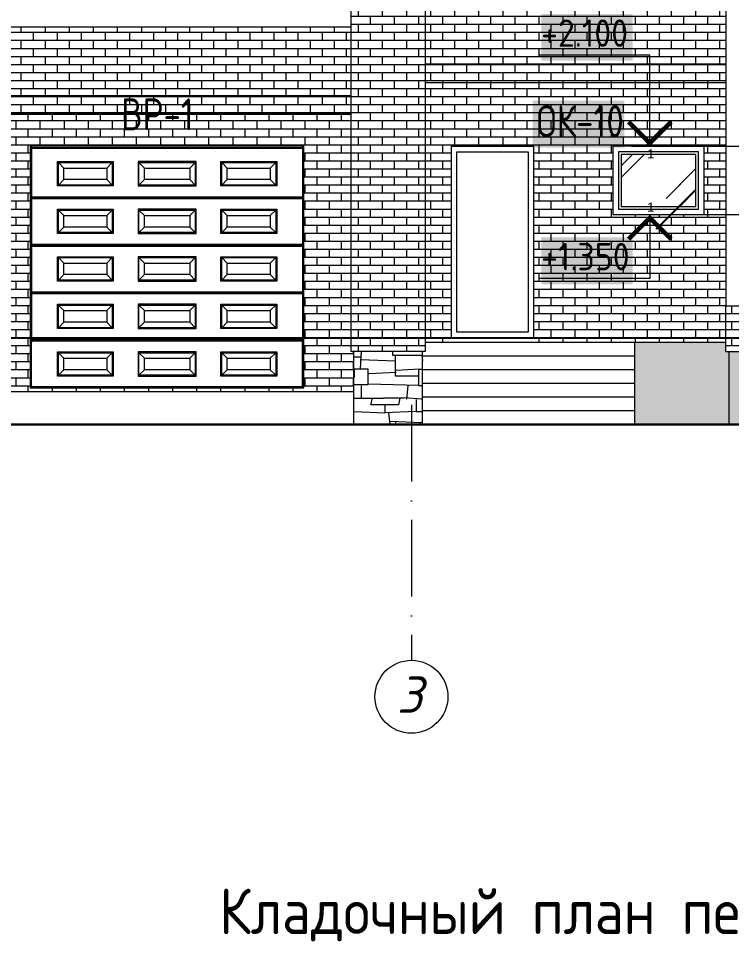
# Model space of a CAD drawing. Header units: millimetres. Extents: x 854812 to 1164625, y 589925 to 823301.
# Drawn here: x 960984 to 968803, y 749973 to 760146 of the extents above; entities that cross this region are included whole.
import ezdxf
from ezdxf.enums import TextEntityAlignment as Align

# ---------------------------------------------------------------- set-up
doc = ezdxf.new("R2010")
doc.units = ezdxf.units.MM
doc.linetypes.add('ACAD_ISO10W100', pattern=[18, 12, -3, 0, -3])
doc.linetypes.add('JIS_08_15', pattern=[17.25, 15, -0.75, 0.75, -0.75])
doc.layers.get('Defpoints').update_dxf_attribs({"color": 40})
for name, color, linetype, lineweight in [('Text', 7, 'Continuous', 15), ('АР_Марка_двери', 13, 'Continuous', 9), ('АР_Текст_отметки высот', 95, 'Continuous', 9), ('АР_Штрих_материалы', 27, 'Continuous', 9), ('ДВЕРИ', 184, 'Continuous', 18), ('окна', 132, 'Continuous', 18), ('оси', 50, 'JIS_08_15', 9), ('стены', 172, 'Continuous', 30), ('текст', 7, 'Continuous', 13), ('ФАСАД', 7, 'Continuous', 13), ('ШТРИХ', 142, 'Continuous', 13), ('штриховка', 8, 'Continuous', 9)]:
    doc.layers.add(name, color=color, linetype=linetype, lineweight=lineweight)
doc.styles.add('GOST 2.304', font='isocpeur.ttf', dxfattribs={"width": 0.9})
doc.styles.add('Isocpeur', font='isocpeui.ttf')
doc.styles.get("Standard").update_dxf_attribs({"font": 'arial.ttf'})

# ---------------------------------------------------------------- blocks, each defined once
blk = doc.blocks.new('вр24')
at = {"layer": 'ДВЕРИ', "linetype": 'Continuous'}
blk.add_hatch(color=7, dxfattribs=at).paths.add_polyline_path([(-46533, 594707), (-46528, 594707), (-46533, 594712)], flags=0)
at = {"layer": 'ДВЕРИ', "color": 7, "linetype": 'Continuous'}
for p, q in [((-48337, 597218, 0), (-48337, 594568)), ((-45337, 597218, 0), (-48337, 597218, 0)), ((-48322, 597195, 0), (-45352, 597195, 0)), ((-48322, 597195, 0), (-48322, 596144)), ((-45352, 597195, 0), (-45352, 596144)), ((-45337, 594568), (-45337, 597218, 0)), ((-48039, 597049), (-47428, 597049)), ((-48039, 596782), (-48039, 597049)), ((-47969, 596979), (-47498, 596979)), ((-47969, 596852), (-47969, 596979)), ((-47498, 596979), (-47498, 596852)), ((-47428, 597049), (-47428, 596782)), ((-47155, 597049), (-47155, 596782)), ((-46518, 597049), (-47155, 597049)), ((-47085, 596979), (-46588, 596979)), ((-47085, 596852), (-47085, 596979)), ((-46588, 596979), (-46588, 596852)), ((-46518, 596782), (-46518, 597049)), ((-46246, 597049), (-45634, 597049)), ((-46246, 596782), (-46246, 597049)), ((-46176, 596979), (-45704, 596979)), ((-46176, 596852), (-46176, 596979)), ((-45704, 596979), (-45704, 596852)), ((-45634, 597049), (-45634, 596782)), ((-47428, 596782), (-48039, 596782)), ((-47498, 596852), (-47969, 596852)), ((-47155, 596782), (-46518, 596782)), ((-46588, 596852), (-47085, 596852)), ((-45634, 596782), (-46246, 596782)), ((-45704, 596852), (-46176, 596852)), ((-48322, 596665), (-45352, 596665)), ((-48322, 596645), (-45352, 596645)), ((-48039, 596528), (-47428, 596528)), ((-48039, 596261), (-48039, 596528)), ((-47969, 596458), (-47498, 596458)), ((-47969, 596331), (-47969, 596458)), ((-47498, 596458), (-47498, 596331)), ((-47428, 596528), (-47428, 596261)), ((-47155, 596528), (-47155, 596261)), ((-46518, 596528), (-47155, 596528)), ((-47085, 596458), (-46588, 596458)), ((-47085, 596331), (-47085, 596458)), ((-46588, 596458), (-46588, 596331)), ((-46518, 596261), (-46518, 596528)), ((-46246, 596528), (-45634, 596528)), ((-46246, 596261), (-46246, 596528)), ((-46176, 596458), (-45704, 596458)), ((-46176, 596331), (-46176, 596458)), ((-45704, 596458), (-45704, 596331)), ((-45634, 596528), (-45634, 596261)), ((-47428, 596261), (-48039, 596261)), ((-47498, 596331), (-47969, 596331)), ((-47155, 596261), (-46518, 596261)), ((-46588, 596331), (-47085, 596331)), ((-45634, 596261), (-46246, 596261)), ((-45704, 596331), (-46176, 596331)), ((-48322, 596144), (-45352, 596144)), ((-48322, 596124), (-45352, 596124)), ((-48322, 596124), (-48322, 595623)), ((-45352, 596124), (-45352, 595623)), ((-48039, 596007), (-47428, 596007)), ((-48039, 595740), (-48039, 596007)), ((-47428, 596007), (-47428, 595740)), ((-47155, 596007), (-47155, 595740)), ((-46518, 596007), (-47155, 596007)), ((-46518, 595740), (-46518, 596007)), ((-46246, 596007), (-45634, 596007)), ((-46246, 595740), (-46246, 596007)), ((-45634, 596007), (-45634, 595740)), ((-47969, 595937), (-47498, 595937)), ((-47969, 595810), (-47969, 595937)), ((-47498, 595937), (-47498, 595810)), ((-47085, 595937), (-46588, 595937)), ((-47085, 595810), (-47085, 595937)), ((-46588, 595937), (-46588, 595810)), ((-46176, 595937), (-45704, 595937)), ((-46176, 595810), (-46176, 595937)), ((-45704, 595937), (-45704, 595810)), ((-47428, 595740), (-48039, 595740)), ((-47498, 595810), (-47969, 595810)), ((-47155, 595740), (-46518, 595740)), ((-46588, 595810), (-47085, 595810)), ((-45634, 595740), (-46246, 595740)), ((-45704, 595810), (-46176, 595810)), ((-48322, 595623), (-45352, 595623)), ((-48322, 595603), (-45352, 595603)), ((-48322, 595603), (-48322, 595101)), ((-45352, 595603), (-45352, 595101)), ((-48039, 595486), (-47428, 595486)), ((-48039, 595218), (-48039, 595486)), ((-47428, 595486), (-47428, 595218)), ((-47155, 595486), (-47155, 595218)), ((-46518, 595486), (-47155, 595486)), ((-46518, 595218), (-46518, 595486)), ((-46246, 595486), (-45634, 595486)), ((-46246, 595218), (-46246, 595486)), ((-45634, 595486), (-45634, 595218)), ((-47969, 595416), (-47498, 595416)), ((-47969, 595288), (-47969, 595416)), ((-47498, 595416), (-47498, 595288)), ((-47085, 595416), (-46588, 595416)), ((-47085, 595288), (-47085, 595416)), ((-46588, 595416), (-46588, 595288)), ((-46176, 595416), (-45704, 595416)), ((-46176, 595288), (-46176, 595416)), ((-45704, 595416), (-45704, 595288)), ((-47498, 595288), (-47969, 595288)), ((-46588, 595288), (-47085, 595288)), ((-45704, 595288), (-46176, 595288)), ((-47428, 595218), (-48039, 595218)), ((-47155, 595218), (-46518, 595218)), ((-45634, 595218), (-46246, 595218)), ((-48322, 595101), (-45352, 595101)), ((-48322, 594580), (-48322, 595081)), ((-45352, 595081), (-48322, 595081)), ((-45352, 595114), (-45350, 595114)), ((-45352, 595101), (-45352, 595091)), ((-45352, 595101), (-45350, 595101)), ((-45352, 595081), (-45352, 595091)), ((-45352, 595091), (-45350, 595091)), ((-45352, 594580), (-45352, 595081)), ((-45352, 595069), (-45350, 595069)), ((-45350, 595114), (-45350, 595101)), ((-45350, 595109), (-45347, 595109)), ((-45350, 595101), (-45350, 595091)), ((-45350, 595094), (-45347, 595094)), ((-45350, 595091), (-45350, 595069)), ((-48039, 594964), (-47428, 594964)), ((-48039, 594697), (-48039, 594964)), ((-47428, 594964), (-47428, 594697)), ((-47155, 594964), (-47155, 594697)), ((-46518, 594964), (-47155, 594964)), ((-46518, 594697), (-46518, 594964)), ((-46246, 594964), (-45634, 594964)), ((-46246, 594697), (-46246, 594964)), ((-45634, 594964), (-45634, 594697)), ((-47969, 594894), (-47498, 594894)), ((-47969, 594767), (-47969, 594894)), ((-47498, 594894), (-47498, 594767)), ((-47085, 594894), (-46588, 594894)), ((-47085, 594767), (-47085, 594894)), ((-46588, 594894), (-46588, 594767)), ((-46176, 594894), (-45704, 594894)), ((-46176, 594767), (-46176, 594894)), ((-45704, 594894), (-45704, 594767)), ((-47498, 594767), (-47969, 594767)), ((-46588, 594767), (-47085, 594767)), ((-45704, 594767), (-46176, 594767)), ((-47428, 594697), (-48039, 594697)), ((-47155, 594697), (-46518, 594697)), ((-45634, 594697), (-46246, 594697)), ((-48337, 594568), (-45337, 594568)), ((-45352, 594580), (-48322, 594580))]:
    blk.add_line(p, q, dxfattribs=at)
at = {"layer": 'ДВЕРИ', "color": 7, "linetype": 'Continuous', "lineweight": 5}
for p, q in [((-48327, 594568), (-48327, 597218, 0)), ((-48327, 597205, 0), (-48323, 597205, 0)), ((-48323, 597218, 0), (-48323, 597217, 0)), ((-48323, 597217, 0), (-48323, 597182, 0)), ((-48322, 597217, 0), (-48323, 597217, 0)), ((-48322, 597182, 0), (-48323, 597182, 0)), ((-48322, 597218, 0), (-48322, 597217, 0)), ((-48322, 597217, 0), (-48322, 597205, 0)), ((-48322, 597205, 0), (-45352, 597205, 0)), ((-48322, 597205, 0), (-48322, 597195, 0)), ((-45352, 597218, 0), (-45352, 597217, 0)), ((-45352, 597217, 0), (-45352, 597205, 0)), ((-45352, 597217, 0), (-45350, 597217, 0)), ((-45352, 597205, 0), (-45352, 597195, 0)), ((-45352, 597182, 0), (-45350, 597182, 0)), ((-45350, 597218, 0), (-45350, 597217, 0)), ((-45350, 597217, 0), (-45350, 597182, 0)), ((-45350, 597205, 0), (-45347, 597205, 0)), ((-45347, 594568), (-45347, 597218, 0)), ((-48029, 597039), (-47969, 596979)), ((-48029, 596792), (-48029, 597039)), ((-48029, 597039), (-47438, 597039)), ((-47498, 596979), (-47438, 597039)), ((-47438, 597039), (-47438, 596792)), ((-47145, 597039), (-47085, 596979)), ((-47145, 596792), (-47145, 597039)), ((-47145, 597039), (-46528, 597039)), ((-46588, 596979), (-46528, 597039)), ((-46528, 597039), (-46528, 596792)), ((-46236, 597039), (-46176, 596979)), ((-46236, 596792), (-46236, 597039)), ((-46236, 597039), (-45644, 597039)), ((-45704, 596979), (-45644, 597039)), ((-45644, 597039), (-45644, 596792)), ((-47969, 596852), (-48029, 596792)), ((-47438, 596792), (-48029, 596792)), ((-47438, 596792), (-47498, 596852)), ((-47085, 596852), (-47145, 596792)), ((-46528, 596792), (-47145, 596792)), ((-46528, 596792), (-46588, 596852)), ((-46176, 596852), (-46236, 596792)), ((-45644, 596792), (-46236, 596792)), ((-45644, 596792), (-45704, 596852)), ((-48323, 596672), (-48327, 596672)), ((-48323, 596657), (-48327, 596657)), ((-48323, 596677), (-48323, 596665)), ((-48322, 596677), (-48323, 596677)), ((-48323, 596665), (-48323, 596655)), ((-48322, 596665), (-48323, 596665)), ((-48323, 596655), (-48323, 596632)), ((-48322, 596655), (-48323, 596655)), ((-48322, 596665), (-48322, 596655)), ((-45352, 596655), (-48322, 596655)), ((-48322, 596655), (-48322, 596645)), ((-45352, 596677), (-45350, 596677)), ((-45352, 596665), (-45352, 596655)), ((-45352, 596665), (-45350, 596665)), ((-45352, 596655), (-45352, 596645)), ((-45352, 596655), (-45350, 596655)), ((-45350, 596677), (-45350, 596665)), ((-45350, 596672), (-45347, 596672)), ((-45350, 596665), (-45350, 596655)), ((-45350, 596657), (-45347, 596657)), ((-45350, 596655), (-45350, 596632)), ((-48322, 596632), (-48323, 596632)), ((-45352, 596632), (-45350, 596632)), ((-48029, 596518), (-47969, 596458)), ((-48029, 596271), (-48029, 596518)), ((-48029, 596518), (-47438, 596518)), ((-47498, 596458), (-47438, 596518)), ((-47438, 596518), (-47438, 596271)), ((-47145, 596518), (-47085, 596458)), ((-47145, 596271), (-47145, 596518)), ((-47145, 596518), (-46528, 596518)), ((-46588, 596458), (-46528, 596518)), ((-46528, 596518), (-46528, 596271)), ((-46236, 596518), (-46176, 596458)), ((-46236, 596271), (-46236, 596518)), ((-46236, 596518), (-45644, 596518)), ((-45704, 596458), (-45644, 596518)), ((-45644, 596518), (-45644, 596271)), ((-47969, 596331), (-48029, 596271)), ((-47438, 596271), (-48029, 596271)), ((-47438, 596271), (-47498, 596331)), ((-47085, 596331), (-47145, 596271)), ((-46528, 596271), (-47145, 596271)), ((-46528, 596271), (-46588, 596331)), ((-46176, 596331), (-46236, 596271)), ((-45644, 596271), (-46236, 596271)), ((-45644, 596271), (-45704, 596331)), ((-48323, 596151), (-48327, 596151)), ((-48323, 596156), (-48323, 596144)), ((-48322, 596156), (-48323, 596156)), ((-45352, 596156), (-45350, 596156)), ((-45350, 596156), (-45350, 596144)), ((-45350, 596151), (-45347, 596151)), ((-48323, 596136), (-48327, 596136)), ((-48323, 596144), (-48323, 596134)), ((-48322, 596144), (-48323, 596144)), ((-48323, 596134), (-48323, 596111)), ((-48322, 596134), (-48323, 596134)), ((-48322, 596111), (-48323, 596111)), ((-48322, 596144), (-48322, 596134)), ((-45352, 596134), (-48322, 596134)), ((-48322, 596134), (-48322, 596124)), ((-45352, 596144), (-45352, 596134)), ((-45352, 596144), (-45350, 596144)), ((-45352, 596134), (-45352, 596124)), ((-45352, 596134), (-45350, 596134)), ((-45352, 596111), (-45350, 596111)), ((-45350, 596144), (-45350, 596134)), ((-45350, 596136), (-45347, 596136)), ((-45350, 596134), (-45350, 596111)), ((-48029, 595997), (-47969, 595937)), ((-48029, 595750), (-48029, 595997)), ((-48029, 595997), (-47438, 595997)), ((-47498, 595937), (-47438, 595997)), ((-47438, 595997), (-47438, 595750)), ((-47145, 595997), (-47085, 595937)), ((-47145, 595750), (-47145, 595997)), ((-47145, 595997), (-46528, 595997)), ((-46588, 595937), (-46528, 595997)), ((-46528, 595997), (-46528, 595750)), ((-46236, 595997), (-46176, 595937)), ((-46236, 595750), (-46236, 595997)), ((-46236, 595997), (-45644, 595997)), ((-45704, 595937), (-45644, 595997)), ((-45644, 595997), (-45644, 595750)), ((-47969, 595810), (-48029, 595750)), ((-47438, 595750), (-48029, 595750)), ((-47438, 595750), (-47498, 595810)), ((-47085, 595810), (-47145, 595750)), ((-46528, 595750), (-47145, 595750)), ((-46528, 595750), (-46588, 595810)), ((-46176, 595810), (-46236, 595750)), ((-45644, 595750), (-46236, 595750)), ((-45644, 595750), (-45704, 595810)), ((-48323, 595630), (-48327, 595630)), ((-48323, 595615), (-48327, 595615)), ((-48323, 595635), (-48323, 595623)), ((-48322, 595635), (-48323, 595635)), ((-48323, 595623), (-48323, 595613)), ((-48322, 595623), (-48323, 595623)), ((-48323, 595613), (-48323, 595590)), ((-48322, 595613), (-48323, 595613)), ((-48322, 595590), (-48323, 595590)), ((-48322, 595623), (-48322, 595613)), ((-48322, 595613), (-48322, 595603)), ((-45352, 595613), (-48322, 595613)), ((-45352, 595635), (-45350, 595635)), ((-45352, 595623), (-45352, 595613)), ((-45352, 595623), (-45350, 595623)), ((-45352, 595613), (-45352, 595603)), ((-45352, 595613), (-45350, 595613)), ((-45352, 595590), (-45350, 595590)), ((-45350, 595635), (-45350, 595623)), ((-45350, 595630), (-45347, 595630)), ((-45350, 595623), (-45350, 595613)), ((-45350, 595615), (-45347, 595615)), ((-45350, 595613), (-45350, 595590)), ((-48029, 595476), (-47969, 595416)), ((-48029, 595228), (-48029, 595476)), ((-48029, 595476), (-47438, 595476)), ((-47498, 595416), (-47438, 595476)), ((-47438, 595476), (-47438, 595228)), ((-47145, 595476), (-47085, 595416)), ((-47145, 595228), (-47145, 595476)), ((-47145, 595476), (-46528, 595476)), ((-46588, 595416), (-46528, 595476)), ((-46528, 595476), (-46528, 595228)), ((-46236, 595476), (-46176, 595416)), ((-46236, 595228), (-46236, 595476)), ((-46236, 595476), (-45644, 595476)), ((-45704, 595416), (-45644, 595476)), ((-45644, 595476), (-45644, 595228)), ((-47969, 595288), (-48029, 595228)), ((-47438, 595228), (-48029, 595228)), ((-47438, 595228), (-47498, 595288)), ((-47085, 595288), (-47145, 595228)), ((-46528, 595228), (-47145, 595228)), ((-46528, 595228), (-46588, 595288)), ((-46176, 595288), (-46236, 595228)), ((-45644, 595228), (-46236, 595228)), ((-45644, 595228), (-45704, 595288)), ((-48323, 595109), (-48327, 595109)), ((-48323, 595094), (-48327, 595094)), ((-48323, 595114), (-48323, 595101)), ((-48322, 595114), (-48323, 595114)), ((-48323, 595101), (-48323, 595091)), ((-48322, 595101), (-48323, 595101)), ((-48323, 595091), (-48323, 595069)), ((-48322, 595091), (-48323, 595091)), ((-48322, 595069), (-48323, 595069)), ((-48322, 595101), (-48322, 595091)), ((-48322, 595081), (-48322, 595091)), ((-45352, 595091), (-48322, 595091)), ((-48029, 594954), (-47969, 594894)), ((-48029, 594707), (-48029, 594954)), ((-48029, 594954), (-47438, 594954)), ((-47498, 594894), (-47438, 594954)), ((-47438, 594954), (-47438, 594707)), ((-47145, 594954), (-47085, 594894)), ((-47145, 594707), (-47145, 594954)), ((-47145, 594954), (-46528, 594954)), ((-46588, 594894), (-46528, 594954)), ((-46528, 594954), (-46528, 594707)), ((-46236, 594954), (-46176, 594894)), ((-46236, 594707), (-46236, 594954)), ((-46236, 594954), (-45644, 594954)), ((-45704, 594894), (-45644, 594954)), ((-45644, 594954), (-45644, 594707)), ((-47969, 594767), (-48029, 594707)), ((-47438, 594707), (-47498, 594767)), ((-47085, 594767), (-47145, 594707)), ((-46528, 594707), (-46588, 594767)), ((-46176, 594767), (-46236, 594707)), ((-45644, 594707), (-45704, 594767)), ((-47438, 594707), (-48029, 594707)), ((-46528, 594707), (-47145, 594707)), ((-45644, 594707), (-46236, 594707)), ((-48323, 594588), (-48327, 594588)), ((-48323, 594573), (-48327, 594573)), ((-48323, 594593), (-48323, 594580)), ((-48322, 594593), (-48323, 594593)), ((-48323, 594580), (-48323, 594570)), ((-48322, 594580), (-48323, 594580)), ((-48323, 594570), (-48323, 594568)), ((-48322, 594570), (-48323, 594570)), ((-48322, 594570), (-48322, 594580)), ((-48322, 594570), (-48322, 594568)), ((-45352, 594570), (-48322, 594570)), ((-45352, 594593), (-45350, 594593)), ((-45352, 594570), (-45352, 594580)), ((-45352, 594580), (-45350, 594580)), ((-45352, 594568), (-45352, 594570)), ((-45352, 594570), (-45350, 594570)), ((-45350, 594593), (-45350, 594580)), ((-45350, 594588), (-45347, 594588)), ((-45350, 594580), (-45350, 594570)), ((-45350, 594573), (-45347, 594573)), ((-45350, 594570), (-45350, 594568))]:
    blk.add_line(p, q, dxfattribs=at)
blk = doc.blocks.new('*U428')
at = {"color": 7, "linetype": 'Continuous', "lineweight": 15}
for p, q in [((-10, 10), (-22.17, 10)), ((-10, 0), (-10, 10)), ((-12, 0), (-10, 0)), ((-10, 0), (0, 0))]:
    blk.add_line(p, q, dxfattribs=at)
at = {"color": 7, "linetype": 'Continuous', "lineweight": 15, "const_width": 0.5}
blk.add_lwpolyline([(-7.67, 2.67), (-10, 0.35), (-12.32, 2.67)], dxfattribs=at)
at = {"color": 7, "linetype": 'Continuous', "lineweight": 15, "style": 'GOST 2.304', "width": 0.9, "flags": 8}
blk.add_attdef('+OTM', text='', height=3, rotation=360, dxfattribs=at).set_placement((-20.16, 10), align=Align.BOTTOM_LEFT)
at = {"layer": 'Defpoints', "color": 5, "linetype": 'Continuous', "flags": 8}
blk.add_attdef('M', text='', height=1, dxfattribs=at).set_placement((-9.9, -0.33), align=Align.TOP_CENTER)
blk = doc.blocks.new('*U429')
at = {"color": 7, "linetype": 'Continuous', "lineweight": 15}
for p, q in [((-12, 0), (-10, 0)), ((-10, 0), (-10, -7)), ((-10, 0), (0, 0)), ((-10, -7), (-22.17, -7))]:
    blk.add_line(p, q, dxfattribs=at)
at = {"color": 7, "linetype": 'Continuous', "lineweight": 15, "const_width": 0.5}
blk.add_lwpolyline([(-7.67, -2.68), (-10, -0.35), (-12.32, -2.68)], dxfattribs=at)
at = {"color": 7, "linetype": 'Continuous', "lineweight": 15, "style": 'GOST 2.304', "width": 0.9, "flags": 8}
blk.add_attdef('+OTM', text='', height=3, rotation=360, dxfattribs=at).set_placement((-20.16, -7), align=Align.BOTTOM_LEFT)
at = {"layer": 'Defpoints', "color": 5, "linetype": 'Continuous', "flags": 8}
blk.add_attdef('M', text='', height=1, rotation=360, dxfattribs=at).set_placement((-9.9, 1.33), align=Align.TOP_CENTER)

msp = doc.modelspace()

# ---------------------------------------------------------------- hatches: boundary and pattern name
at = {"layer": 'АР_Штрих_материалы', "lineweight": 9, "ltscale": 100, "true_color": 0x080808}
h = msp.add_hatch(dxfattribs=at)
h.set_pattern_fill('AR-BRSTD', color=18, scale=1.3, style=0)
h.paths.add_polyline_path([(971552.5, 765566), (972702.5, 765566), (972852.5, 765566), (972852.5, 766576), (968742.5, 766576), (968742.5, 763966), (964632.9, 763966), (964632.9, 763306), (964995.2, 763306), (964995.2, 763106), (964995.2, 762986), (964855.2, 762986), (964855.2, 763106), (964632.9, 763106), (964632.9, 761696), (965482.5, 761696), (965482.5, 761596), (965442.5, 761596), (965442.5, 759446), (968742.5, 759446), (968742.5, 762656), (967992.5, 762656), (967992.5, 761406), (966192.5, 761406), (966192.5, 762656), (967949.2, 762656), (968862.5, 762656), (972042.5, 762656), (972042.5, 756996), (968742.5, 756996), (968742.5, 756496), (972042.5, 756496), (972042.5, 761696), (972852.4, 761696), (972852.3, 762606), (972852.5, 763106), (965220.2, 763106), (965220.2, 762986), (965080.2, 762986), (965080.2, 763106), (965080.2, 763306), (972852.5, 763306), (972852.5, 764066), (972702.5, 764066), (972702.5, 764066), (971552.5, 764066)])
at = {"layer": 'АР_Штрих_материалы', "lineweight": 13, "ltscale": 100, "true_color": 0x080808}
h = msp.add_hatch(dxfattribs=at)
h.set_pattern_fill('AR-BRSTD', color=18, scale=1.3, style=0)
h.paths.add_polyline_path([(964632.9, 756496), (965442.5, 756496), (965442.5, 761596), (964632.9, 761596)])
h = msp.add_hatch(dxfattribs=at)
h.set_pattern_fill('AR-BRSTD', color=18, scale=1.3, style=0)
h.paths.add_polyline_path([(964632.9, 759296), (959782.6, 759296), (959782.6, 759096), (964632.9, 759096)])
h.paths.add_polyline_path([(964632.9, 760056), (959782.6, 760056), (959782.6, 759296), (964632.9, 759296)])
h = msp.add_hatch(dxfattribs=at)
h.set_pattern_fill('AR-BRSTD', color=18, scale=1.3, style=0)
h.paths.add_polyline_path([(968742.5, 759446), (965442.5, 759446), (965442.5, 756596), (965732.5, 756596), (965732.5, 758746), (966632.5, 758746), (966632.5, 756596), (968002.5, 756596), (968002.5, 757996), (967502.5, 757996), (967502.5, 758746), (968502.5, 758746), (968502.5, 757996), (968002.5, 757996), (968002.5, 756596), (968742.5, 756596), (968742.5, 756996)])
h = msp.add_hatch(dxfattribs=at)
h.set_pattern_fill('AR-BRSTD', color=18, scale=1.3, style=0)
h.set_pattern_definition([(0, (1000.915, 0), (0, 88.06434), []), (90, (1000.92, 0), (-132.08, 88.06434), [88.06434, -88.06434])])
h.paths.add_polyline_path([(964632.9, 759096), (963406.1, 759096), (963406.9, 758746), (964112.5, 758746), (964112.5, 756096), (963852.5, 756096), (963412.9, 756096), (963413, 756056), (964662.9, 756056), (964662.9, 756496), (964632.9, 756496)])
h.paths.add_polyline_path([(963406.1, 759096), (962597.6, 759096), (962598.4, 758746), (963406.9, 758746)])
h.paths.add_polyline_path([(962597.6, 759096), (961882.1, 759096), (961882.8, 758746), (962598.4, 758746)])
h.paths.add_polyline_path([(961882.1, 759096), (959782.6, 759096), (959782.6, 758416), (960632.5, 758416), (960632.5, 758316), (960592.5, 758316), (960592.5, 756056), (961888.9, 756056), (961888.9, 756096), (961112.5, 756096), (961112.5, 758746), (961882.8, 758746)])
h.paths.add_polyline_path([(962604.4, 756096), (961888.9, 756096), (961888.9, 756056), (962604.5, 756056)])
h.paths.add_polyline_path([(963412.9, 756096), (962604.4, 756096), (962604.5, 756056), (963413, 756056)])
at = {"layer": 'ШТРИХ', "ltscale": 0.1, "true_color": 0xffffff}
for points in [[(966716.2, 760197.2), (967720.8, 760197.2), (967720.8, 759683.4), (966716.2, 759683.4)], [(966623.4, 759245.4), (967627.9, 759245.4), (967627.9, 758731.6), (966623.4, 758731.6)], [(966716.2, 757747.2), (967720.8, 757747.2), (967720.8, 757233.4), (966716.2, 757233.4)]]:
    msp.add_hatch(color=7, dxfattribs=at).paths.add_polyline_path(points)
at = {"layer": 'ШТРИХ', "ltscale": 0.1}
h = msp.add_hatch(dxfattribs=at)
h.set_pattern_fill('AR-RROOF', scale=30, angle=45, style=0)
h.paths.add_polyline_path([(967592.5, 758656), (967592.5, 758086), (968412.5, 758086), (968412.5, 758656)])
at = {"layer": 'ШТРИХ', "ltscale": 0.1, "true_color": 0xfefcfb}
h = msp.add_hatch(dxfattribs=at)
h.set_pattern_fill('AR-RROOF', scale=30, angle=45, style=0)
h.paths.add_polyline_path([(968362.5, 758656), (967642.5, 758656), (967642.5, 757836), (968362.5, 757836)])
at = {"layer": 'штриховка', "lineweight": 20, "true_color": 0x000000, "transparency": 33554687}
h = msp.add_hatch(dxfattribs=at)
h.set_pattern_fill('STNSQR', color=18, scale=1500, pattern_type=2)
h.set_pattern_definition([(3.3665, (338509.15, 1240310.01), (23999.998983, 1500.016445), [255.441, -25288.6395]), (90, (338764.2, 1240310), (-1500, 1500), [120, -1380]), (0, (338764.2, 1240310), (1500, 1500), [435, -1065]), (270, (339199.2, 1240430), (1500, -1500), [135, -1365]), (0, (339199.2, 1240295), (1500, 1500), [465, -1035]), (97.125, (339664.15, 1240295.01), (-1499.997423, 10500.00057), [120.9345, -11972.4525]), (275.1944, (338839.15, 1240310.01), (1499.992837, -15000.001005), [165.681, -16402.3605]), (177.5104, (338854.15, 1240145.01), (-1499.999748, 0.0015583), [345.3255, -34187.268]), (274.3987, (338704.15, 1240145.01), (1499.997534, -17999.999712), [195.576, -19362.0315]), (180, (338704.2, 1239980), (-1500, -1500), [195, -1305]), (1.9092, (338719.15, 1239950.013), (43499.9985474, 1500.0363616), [450.2505, -44574.7425]), (90, (339169.2, 1239965), (-1500, 1500), [180, -1320]), (180, (339169.2, 1240145), (-1500, -1500), [315, -1185]), (0, (339169.2, 1240145), (1500, 1500), [135, -1365]), (95.7106, (339304.15, 1240145.01), (-1500.001972, 13499.999135), [150.7485, -14924.0655]), (358.5312, (339169.152, 1239995.013), (1499.9993692, 0.0006339), [585.192, -57934.035]), (94.7636, (339754.15, 1239980.01), (-1499.987299, 16500.00142), [180.624, -17881.7685]), (181.9749, (339739.15, 1240160.013), (-42000.0005183, -1499.974642), [435.258, -43090.596]), (357.5104, (339664.15, 1240325.01), (1499.999748, -0.0015583), [345.3255, -34187.268]), (95.7106, (339739.15, 1240160.01), (-1500.001972, 13499.999135), [150.7485, -14924.0655]), (0, (339754.2, 1240085), (1500, 1500), [255, -1245]), (93.8141, (340009.15, 1240085.01), (-1500.009186, 20999.999012), [225.4995, -22324.4445]), (0, (338509.2, 1239815), (1500, 1500), [15, -1485]), (90, (338524.2, 1239815), (-1500, 1500), [165, -1335]), (270, (338809.2, 1239950), (1500, -1500), [255, -1245]), (0, (338524.2, 1239815), (1500, 1500), [285, -1215]), (274.7636, (339334.15, 1239980.01), (1499.987299, -16500.00142), [180.624, -17881.7685]), (178.4089, (339349.152, 1239830.013), (-1499.9993665, -0.000971), [540.2085, -53480.6205]), (1.302, (339349.152, 1239800.013), (64499.9982742, 1500.052659), [660.171, -65356.8735]), (276.3402, (339289.15, 1239830.01), (1500.00237, -11999.999104), [135.831, -13447.2465]), (278.1301, (339544.15, 1239800.01), (1499.999034, -8999.999665), [106.0665, -10500.5355]), (270, (339769.2, 1239815), (1500, -1500), [135, -1365]), (0, (340009.2, 1240160), (1500, 1500), [0, -1500]), (0, (340009.2, 1240250), (1500, 1500), [0, -1500]), (0, (339754.2, 1239980), (1500, 1500), [255, -1245]), (0, (340009.2, 1240130), (1500, 1500), [0, -1500]), (358.2643, (338809.152, 1239710.013), (1499.9997257, -6.16e-05), [495.2265, -49027.4955]), (0, (339304.2, 1239695), (1500, 1500), [255, -1245]), (355.9144, (339559.15, 1239695.01), (1500.000444, 0.000332), [210.5355, -20842.968]), (0, (339769.2, 1239695), (1500, 1500), [240, -1260]), (180, (338809.2, 1239695), (-1500, -1500), [300, -1200]), (90, (339424.2, 1240730), (-1500, 1500), [165, -1335]), (90, (339274.2, 1240820), (-1500, 1500), [75, -1425]), (95.1944, (338854.15, 1240715.01), (-1499.992837, 15000.001005), [165.681, -16402.3605]), (90, (339979.2, 1240715), (-1500, 1500), [180, -1320]), (181.6366, (339034.152, 1240580.013), (-50999.9998187, -1500.020787), [525.2145, -51996.21]), (183.3665, (339229.15, 1240430.01), (-23999.998983, -1500.016445), [255.441, -25288.6395]), (2.0454, (338854.15, 1240805.013), (40500.0008, 1499.994725), [420.2685, -41606.5095]), (0, (338854.2, 1240730), (1500, 1500), [570, -930]), (182.4896, (339949.15, 1240430.01), (-32999.9992196, -1500.026798), [345.3255, -34187.268]), (180, (339814.2, 1240580), (-1500, -1500), [225, -1275]), (178.4518, (339979.152, 1240715.013), (-1500.0000386, 0.0013506), [555.2025, -54965.064]), (180, (340009.2, 1240430), (-1500, -1500), [60, -1440]), (175.6013, (340009.15, 1240565.01), (-1499.999216, 0.00055), [195.576, -19362.0315]), (180, (340009.2, 1240715), (-1500, -1500), [30, -1470]), (270, (339949.2, 1240565), (1500, -1500), [135, -1365]), (84.2894, (339844.15, 1240565.01), (-0.000268, 1499.999758), [150.7485, -14924.0655]), (177.7094, (339604.15, 1240415.013), (-1500.0000596, -0.000203), [375.3, -37154.688]), (0, (339034.2, 1240580), (1500, 1500), [555, -945]), (270, (339604.2, 1240505), (1500, -1500), [90, -1410]), (180, (339754.2, 1240505), (-1500, -1500), [300, -1200]), (258.6901, (339769.15, 1240580), (0.00056, -1500.00044), [76.485, -7572.0435]), (78.6901, (339454.15, 1240505), (-0.00056, 1500.00044), [76.485, -7572.0435]), (270, (339229.2, 1240580), (1500, -1500), [150, -1350]), (90, (339349.2, 1240580), (-1500, 1500), [135, -1365]), (275.7106, (339019.15, 1240730.01), (1500.001972, -13499.999135), [150.7485, -14924.0655]), (178.1524, (338974.15, 1240415.013), (-1499.9998144, 0.0001665), [465.2415, -46058.946]), (0, (338509.2, 1240715), (1500, 1500), [345, -1155]), (270, (338974.2, 1240580), (1500, -1500), [165, -1335]), (96.3402, (338989.15, 1240895.01), (-1500.00237, 11999.999104), [135.831, -13447.2465]), (5.7106, (338839.15, 1240880.01), (13499.999135, 1500.001972), [150.7485, -14924.0655]), (0, (338929.2, 1241165), (1500, 1500), [510, -990]), (183.3665, (339979.15, 1240895.01), (-23999.998983, -1500.016445), [255.441, -25288.6395]), (180, (339979.2, 1240820), (-1500, -1500), [255, -1245]), (180, (340009.2, 1241045), (-1500, -1500), [315, -1185]), (0, (339979.2, 1240895), (1500, 1500), [30, -1470]), (357.7974, (339334.15, 1241000.013), (1499.9997312, -0.000221), [390.288, -38638.5465]), (180, (339424.2, 1240895), (-1500, -1500), [435, -1065]), (182.8624, (339724.15, 1240865.01), (-28500.000025, -1499.99797), [300.375, -29737.1025]), (90, (339724.2, 1240820), (-1500, 1500), [225, -1275]), (90, (339694.2, 1241045), (-1500, 1500), [120, -1380]), (266.8202, (339349.15, 1241165.01), (0.0007885, -1499.999469), [270.417, -26771.2185]), (177.3974, (338839.15, 1240880.01), (-1500.000712, 0.000513), [330.3405, -32703.732]), (2.2906, (338509.15, 1241045.013), (36000.0001938, 1499.9936297), [375.3, -37154.688]), (270, (338884.2, 1241165), (1500, -1500), [135, -1365]), (275.7106, (338509.15, 1241045.01), (1500.001972, -13499.999135), [150.7485, -14924.0655]), (0, (338884.2, 1241030), (1500, 1500), [450, -1050]), (270, (338884.2, 1239695), (1500, -1500), [30, -1470]), (270, (339349.2, 1239695), (1500, -1500), [30, -1470]), (90, (339694.2, 1239665), (-1500, 1500), [30, -1470])])
h.paths.add_polyline_path([(978782.6, 755696), (978782.6, 756316), (978472.6, 764466), (977612.6, 764466), (977612.6, 764066), (978312.6, 764066), (978312.6, 763966), (978272.6, 763966), (978272.6, 763306), (978272.6, 763142.3), (978332.6, 763106), (978272.6, 763106), (978272.6, 762656), (978122.6, 762655.9), (978122.3, 760406), (978272.6, 760406), (978272.6, 759496), (978122.6, 759496), (978122.6, 756996), (978272.6, 756996), (978272.6, 756496), (968742.5, 756496), (968742.5, 756596), (967742.6, 756596), (967742.6, 755696)])
h = msp.add_hatch(dxfattribs=at)
h.set_pattern_fill('STNSQR', color=18, scale=1500, pattern_type=2)
h.set_pattern_definition([(3.3665, (335399.38, 1240210.01), (23999.998983, 1500.016445), [255.441, -25288.6395]), (90, (335654.4, 1240210), (-1500, 1500), [120, -1380]), (0, (335654.4, 1240210), (1500, 1500), [435, -1065]), (270, (336089.4, 1240330), (1500, -1500), [135, -1365]), (0, (336089.4, 1240195), (1500, 1500), [465, -1035]), (97.125, (336554.38, 1240195.01), (-1499.997423, 10500.00057), [120.9345, -11972.4525]), (275.1944, (335729.38, 1240210.01), (1499.992837, -15000.001005), [165.681, -16402.3605]), (177.5104, (335744.38, 1240045.01), (-1499.999748, 0.0015583), [345.3255, -34187.268]), (274.3987, (335594.38, 1240045.01), (1499.997534, -17999.999712), [195.576, -19362.0315]), (180, (335594.4, 1239880), (-1500, -1500), [195, -1305]), (1.9092, (335609.38, 1239850.013), (43499.9985474, 1500.0363616), [450.2505, -44574.7425]), (90, (336059.4, 1239865), (-1500, 1500), [180, -1320]), (180, (336059.4, 1240045), (-1500, -1500), [315, -1185]), (0, (336059.4, 1240045), (1500, 1500), [135, -1365]), (95.7106, (336194.38, 1240045.01), (-1500.001972, 13499.999135), [150.7485, -14924.0655]), (358.5312, (336059.378, 1239895.013), (1499.9993692, 0.0006339), [585.192, -57934.035]), (94.7636, (336644.38, 1239880.01), (-1499.987299, 16500.00142), [180.624, -17881.7685]), (181.9749, (336629.38, 1240060.013), (-42000.0005183, -1499.974642), [435.258, -43090.596]), (357.5104, (336554.38, 1240225.01), (1499.999748, -0.0015583), [345.3255, -34187.268]), (95.7106, (336629.38, 1240060.01), (-1500.001972, 13499.999135), [150.7485, -14924.0655]), (0, (336644.4, 1239985), (1500, 1500), [255, -1245]), (93.8141, (336899.38, 1239985.01), (-1500.009186, 20999.999012), [225.4995, -22324.4445]), (0, (335399.4, 1239715), (1500, 1500), [15, -1485]), (90, (335414.4, 1239715), (-1500, 1500), [165, -1335]), (270, (335699.4, 1239850), (1500, -1500), [255, -1245]), (0, (335414.4, 1239715), (1500, 1500), [285, -1215]), (274.7636, (336224.38, 1239880.01), (1499.987299, -16500.00142), [180.624, -17881.7685]), (178.4089, (336239.378, 1239730.013), (-1499.9993665, -0.000971), [540.2085, -53480.6205]), (1.302, (336239.378, 1239700.013), (64499.9982742, 1500.052659), [660.171, -65356.8735]), (276.3402, (336179.38, 1239730.01), (1500.00237, -11999.999104), [135.831, -13447.2465]), (278.1301, (336434.38, 1239700.01), (1499.999034, -8999.999665), [106.0665, -10500.5355]), (270, (336659.4, 1239715), (1500, -1500), [135, -1365]), (0, (336899.4, 1240060), (1500, 1500), [0, -1500]), (0, (336899.4, 1240150), (1500, 1500), [0, -1500]), (0, (336644.4, 1239880), (1500, 1500), [255, -1245]), (0, (336899.4, 1240030), (1500, 1500), [0, -1500]), (358.2643, (335699.38, 1239610.013), (1499.9997257, -6.16e-05), [495.2265, -49027.4955]), (0, (336194.4, 1239595), (1500, 1500), [255, -1245]), (355.9144, (336449.38, 1239595.01), (1500.000444, 0.000332), [210.5355, -20842.968]), (0, (336659.4, 1239595), (1500, 1500), [240, -1260]), (180, (335699.4, 1239595), (-1500, -1500), [300, -1200]), (90, (336314.4, 1240630), (-1500, 1500), [165, -1335]), (90, (336164.4, 1240720), (-1500, 1500), [75, -1425]), (95.1944, (335744.38, 1240615.01), (-1499.992837, 15000.001005), [165.681, -16402.3605]), (90, (336869.4, 1240615), (-1500, 1500), [180, -1320]), (181.6366, (335924.378, 1240480.013), (-50999.9998187, -1500.020787), [525.2145, -51996.21]), (183.3665, (336119.38, 1240330.01), (-23999.998983, -1500.016445), [255.441, -25288.6395]), (2.0454, (335744.38, 1240705.013), (40500.0008, 1499.994725), [420.2685, -41606.5095]), (0, (335744.4, 1240630), (1500, 1500), [570, -930]), (182.4896, (336839.38, 1240330.01), (-32999.9992196, -1500.026798), [345.3255, -34187.268]), (180, (336704.4, 1240480), (-1500, -1500), [225, -1275]), (178.4518, (336869.378, 1240615.013), (-1500.0000386, 0.0013506), [555.2025, -54965.064]), (180, (336899.4, 1240330), (-1500, -1500), [60, -1440]), (175.6013, (336899.38, 1240465.01), (-1499.999216, 0.00055), [195.576, -19362.0315]), (180, (336899.4, 1240615), (-1500, -1500), [30, -1470]), (270, (336839.4, 1240465), (1500, -1500), [135, -1365]), (84.2894, (336734.38, 1240465.01), (-0.000268, 1499.999758), [150.7485, -14924.0655]), (177.7094, (336494.38, 1240315.013), (-1500.0000596, -0.000203), [375.3, -37154.688]), (0, (335924.4, 1240480), (1500, 1500), [555, -945]), (270, (336494.4, 1240405), (1500, -1500), [90, -1410]), (180, (336644.4, 1240405), (-1500, -1500), [300, -1200]), (258.6901, (336659.38, 1240480), (0.00056, -1500.00044), [76.485, -7572.0435]), (78.6901, (336344.38, 1240405), (-0.00056, 1500.00044), [76.485, -7572.0435]), (270, (336119.4, 1240480), (1500, -1500), [150, -1350]), (90, (336239.4, 1240480), (-1500, 1500), [135, -1365]), (275.7106, (335909.38, 1240630.01), (1500.001972, -13499.999135), [150.7485, -14924.0655]), (178.1524, (335864.38, 1240315.013), (-1499.9998144, 0.0001665), [465.2415, -46058.946]), (0, (335399.4, 1240615), (1500, 1500), [345, -1155]), (270, (335864.4, 1240480), (1500, -1500), [165, -1335]), (96.3402, (335879.38, 1240795.01), (-1500.00237, 11999.999104), [135.831, -13447.2465]), (5.7106, (335729.38, 1240780.01), (13499.999135, 1500.001972), [150.7485, -14924.0655]), (0, (335819.4, 1241065), (1500, 1500), [510, -990]), (183.3665, (336869.38, 1240795.01), (-23999.998983, -1500.016445), [255.441, -25288.6395]), (180, (336869.4, 1240720), (-1500, -1500), [255, -1245]), (180, (336899.4, 1240945), (-1500, -1500), [315, -1185]), (0, (336869.4, 1240795), (1500, 1500), [30, -1470]), (357.7974, (336224.38, 1240900.013), (1499.999731, -0.000221), [390.288, -38638.5465]), (180, (336314.4, 1240795), (-1500, -1500), [435, -1065]), (182.8624, (336614.38, 1240765.01), (-28500.000025, -1499.99797), [300.375, -29737.1025]), (90, (336614.4, 1240720), (-1500, 1500), [225, -1275]), (90, (336584.4, 1240945), (-1500, 1500), [120, -1380]), (266.8202, (336239.38, 1241065.01), (0.0007885, -1499.999469), [270.417, -26771.2185]), (177.3974, (335729.38, 1240780.01), (-1500.000712, 0.000513), [330.3405, -32703.732]), (2.2906, (335399.38, 1240945.013), (36000.0001938, 1499.9936297), [375.3, -37154.688]), (270, (335774.4, 1241065), (1500, -1500), [135, -1365]), (275.7106, (335399.38, 1240945.01), (1500.001972, -13499.999135), [150.7485, -14924.0655]), (0, (335774.4, 1240930), (1500, 1500), [450, -1050]), (270, (335774.4, 1239595), (1500, -1500), [30, -1470]), (270, (336239.4, 1239595), (1500, -1500), [30, -1470]), (90, (336584.4, 1239565), (-1500, 1500), [30, -1470])])
h.paths.add_polyline_path([(965412.6, 755696), (965412.6, 756496), (964662.9, 756496), (964662.9, 755696)])

# ---------------------------------------------------------------- linework, layer by layer
at = {"layer": 'Defpoints', "ltscale": 0.1}
for p, q in [((965442.5, 759646, 0), (968742.5, 759646, 0)), ((964632.9, 759296, 0), (959722.6, 759296, 0)), ((964632.9, 759096, 0), (959722.6, 759096, 0)), ((901206.4, 756646, 0), (1117696.6, 756646, 0))]:
    msp.add_line(p, q, dxfattribs=at)
at = {"layer": 'окна', "color": 7, "ltscale": 0.1}
for points in [[(967502.5, 757996), (968502.5, 757996), (968502.5, 758746), (967502.5, 758746)], [(967562.5, 758056), (968442.5, 758056), (968442.5, 758686), (967562.5, 758686)]]:
    msp.add_lwpolyline(points, close=True, dxfattribs=at)
at = {"layer": 'окна', "color": 7, "lineweight": 5, "ltscale": 0.1}
msp.add_lwpolyline([(967592.5, 758086), (968412.5, 758086), (968412.5, 758656), (967592.5, 758656)], close=True, dxfattribs=at)
at = {"layer": 'оси', "color": 7, "linetype": 'ACAD_ISO10W100', "ltscale": 70}
msp.add_line((965292.6, 755909.5, 0), (965292.6, 753110.3, 0), dxfattribs=at)
at = {"layer": 'стены', "color": 7, "ltscale": 0.1}
msp.add_line((957407.8, 755696, 0), (979447.3, 755696, 0), dxfattribs=at)
at = {"layer": 'текст', "color": 7}
msp.add_circle((965292.6, 752710.3, 0), 400, dxfattribs=at)
at = {"layer": 'ФАСАД', "color": 7, "ltscale": 0.1}
for p, q in [((968742.5, 766576, 0), (968742.5, 756996, 0)), ((964632.9, 756496, 0), (964632.9, 761596, 0)), ((965442.5, 761596, 0), (965442.5, 756496, 0)), ((959742.5, 760056, 0), (964632.9, 760056, 0)), ((965442.5, 759446, 0), (968742.5, 759446, 0)), ((968742.5, 756596), (968742.5, 756996, 0)), ((968742.5, 756996, 0), (971192.5, 756996, 0)), ((968742.5, 756596), (965442.5, 756596)), ((967742.6, 755696, 0), (967742.6, 756596)), ((968742.5, 756496, 0), (968742.5, 756596)), ((965442.5, 756496, 0), (964632.9, 756496, 0)), ((964662.9, 755696, 0), (964662.9, 756496, 0)), ((965412.6, 755696, 0), (965412.6, 756496, 0)), ((968742.5, 756496, 0), (972042.5, 756496, 0)), ((967742.6, 756446), (965412.6, 756446)), ((967742.6, 756296), (965412.6, 756296)), ((967742.6, 756146), (965412.6, 756146)), ((960592.5, 756056), (964662.9, 756056)), ((967742.6, 755996), (965412.6, 755996)), ((967742.6, 755846), (965412.6, 755846))]:
    msp.add_line(p, q, dxfattribs=at)
at = {"layer": 'ФАСАД', "ltscale": 0.1}
msp.add_line((968772.5, 756496, 0), (968772.5, 755696, 0), dxfattribs=at)
at = {"layer": 'ФАСАД', "color": 7, "ltscale": 0.1}
msp.add_lwpolyline([(965732.5, 758746), (966632.5, 758746), (966632.5, 756646), (965732.5, 756646)], close=True, dxfattribs=at)
at = {"layer": 'ФАСАД', "color": 7, "lineweight": 9, "ltscale": 0.1}
msp.add_lwpolyline([(965792.5, 758686), (966572.5, 758686), (966572.5, 756706), (965792.5, 756706)], close=True, dxfattribs=at)

# ---------------------------------------------------------------- block references
at = {"layer": 'АР_Текст_отметки высот', "color": 7}
ref = msp.add_blockref('*U428', (968906.8, 758746), dxfattribs=dict(at, xscale=100, yscale=100, zscale=100))
ref.add_attrib('+OTM', '+2.100', dxfattribs={"layer": '0', "color": 7, "linetype": 'Continuous', "lineweight": 15, "height": 300, "style": 'GOST 2.304', "width": 0.9, "flags": 8}).set_placement((966715.5, 759746), align=Align.BOTTOM_LEFT)
ref.add_attrib('M', '1', dxfattribs={"layer": 'Defpoints', "color": 5, "linetype": 'Continuous', "height": 100, "flags": 8}).set_placement((967917.2, 758712.6), align=Align.TOP_CENTER)
ref = msp.add_blockref('*U429', (968906.8, 757996), dxfattribs=dict(at, xscale=100, yscale=100, zscale=100))
ref.add_attrib('+OTM', '+1.350', dxfattribs={"layer": '0', "color": 7, "linetype": 'Continuous', "lineweight": 15, "height": 300, "style": 'GOST 2.304', "width": 0.9, "flags": 8}).set_placement((966715.5, 757296), align=Align.BOTTOM_LEFT)
ref.add_attrib('M', '1', dxfattribs={"layer": 'Defpoints', "color": 5, "linetype": 'Continuous', "height": 100, "flags": 8}).set_placement((967917.2, 758128.9), align=Align.TOP_CENTER)
at = {"layer": 'ДВЕРИ', "color": 7}
msp.add_blockref('вр24', (1009449.3, 161528.2, 0), dxfattribs=at)

# ---------------------------------------------------------------- texts
at = {"layer": 'Text', "color": 7, "style": 'GOST 2.304', "width": 0.9}
msp.add_text('Кладочный план первого этажа на отм.%%P0.000', height=500, dxfattribs=at).set_placement((969758, 750108.6), align=Align.CENTER)
at = {"layer": 'АР_Марка_двери', "color": 7, "linetype": 'Continuous', "lineweight": 15, "style": 'GOST 2.304', "width": 0.8}
for s, p in [('ВР-1', (962506.4, 758921.3, 0)), ('ОК-10', (967143.5, 758845.5, 0))]:
    msp.add_text(s, height=350, dxfattribs=at).set_placement(p, align=Align.CENTER)
at = {"layer": 'текст', "color": 7, "style": 'Isocpeur'}
msp.add_text('3', height=400, dxfattribs=at).set_placement((965273, 752533.9, 0), align=Align.CENTER)

doc.saveas('drawing.dxf')
